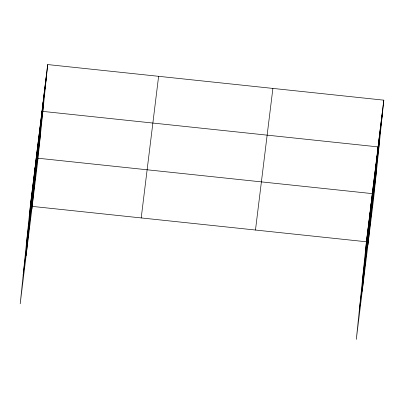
<?xml version="1.0" encoding="UTF-8"?>
<svg xmlns="http://www.w3.org/2000/svg" width="404" height="404" viewBox="0 0 404 404"><rect width="100%" height="100%" fill="white"/><g stroke="black" fill="none" stroke-linecap="round" stroke-linejoin="round"><path stroke-width="0.61" d="M30.421 206.767L31.477 196.556M31.603 197.137L32.658 186.926M32.785 187.507L33.84 177.295M33.971 177.876L35.027 167.665M26.119 255.692L36.209 158.035M36.304 158.903L37.355 148.692M37.451 149.556L38.506 139.345M38.597 140.208L39.653 129.997M39.749 130.861L40.804 120.65M31.86 208.954L41.95 111.302M42.046 112.166L43.102 101.954M43.193 102.818L44.248 92.607M44.344 93.475L45.4 83.264M45.49 84.128L46.546 73.917M47.697 64.569L37.602 162.221L20.2 303.838L30.29 206.186L47.697 64.569L383.8 100.162L373.71 197.814L356.303 339.431L366.398 241.779L383.8 100.162M366.524 242.36L367.579 232.148M367.706 232.729L368.761 222.518M368.892 223.099L369.948 212.888M370.074 213.469L371.13 203.257M362.221 291.279L372.311 193.627L38.057 158.232M372.407 194.491L373.463 184.28M373.554 185.143L374.609 174.932M374.705 175.801L375.76 165.589M375.851 166.453L376.907 156.242M367.963 244.546L378.058 146.894L42.566 111.368M378.149 147.758L379.204 137.547M379.3 138.41L380.356 128.199M380.447 129.063L381.502 118.852M381.598 119.715L382.654 109.504M29.234 216.398L46.642 74.78M26.255 245.253L43.657 103.636M23.18 274.983L40.587 133.365M141.208 217.933L158.61 76.316M255.48 230.033L272.887 88.415M365.342 251.99L382.745 110.368M362.358 280.846L379.765 139.228M359.287 310.575L376.69 168.958M32.138 206.383L366.398 241.779"/></g></svg>
